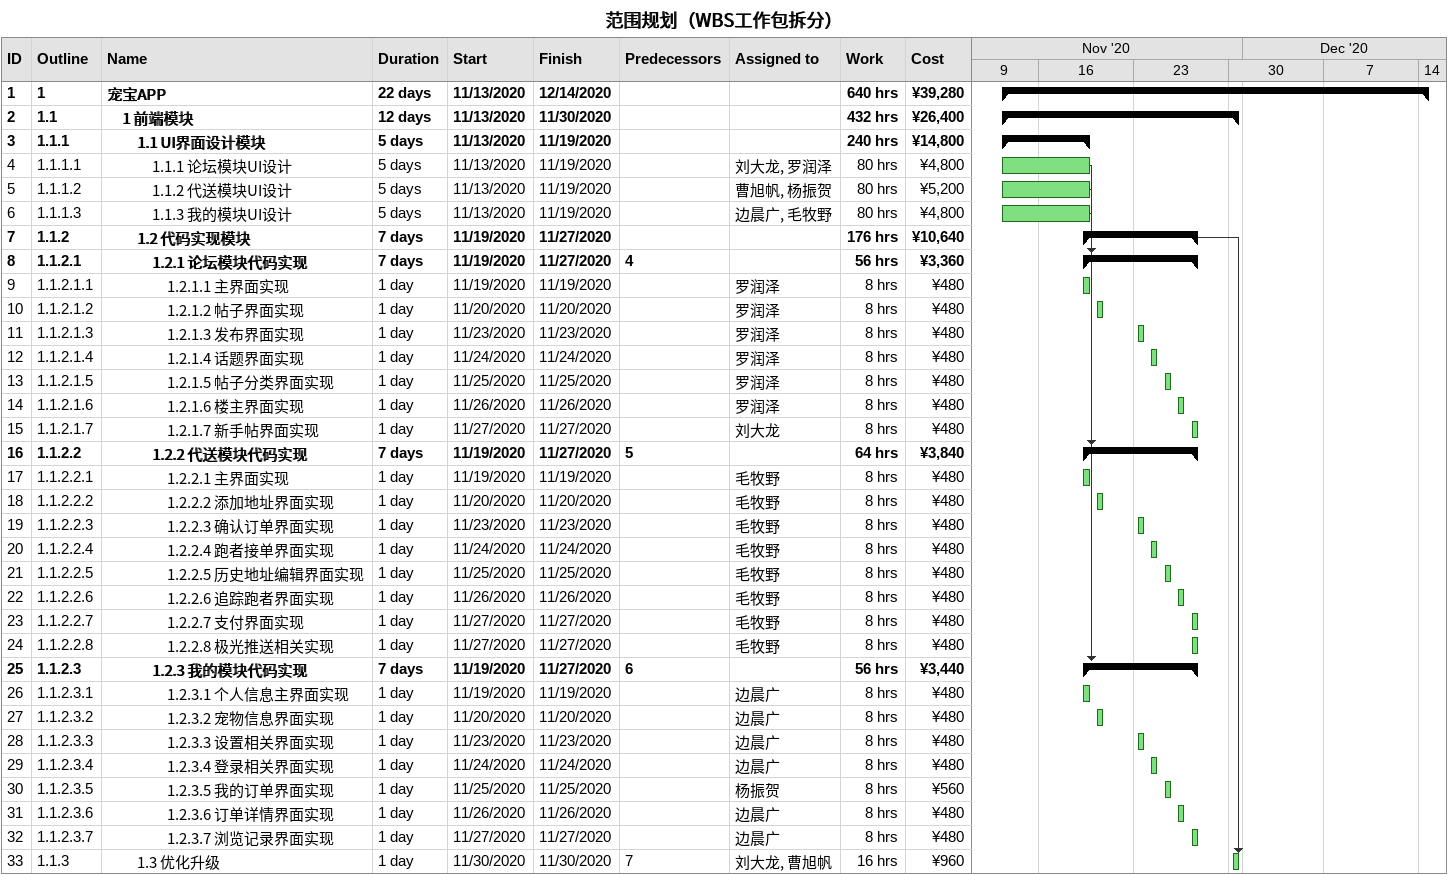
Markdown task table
范围规划（WBS工作包拆分）

| ID | WBS | Task | Duration | Start | Finish | Predecessors | Resources | Work (h) | Cost (¥) |
|---|---|---|---|---|---|---|---|---|---|
| 1 | 1 | **宠宝APP** | 22d | 2020-11-13 | 2020-12-14 |  |  | 640 | 39280 |
| 2 | 1.1 | **1 前端模块** | 12d | 2020-11-13 | 2020-11-30 |  |  | 432 | 26400 |
| 3 | 1.1.1 | **1.1 UI界面设计模块** | 5d | 2020-11-13 | 2020-11-19 |  |  | 240 | 14800 |
| 4 | 1.1.1.1 | 1.1.1 论坛模块UI设计 | 5d | 2020-11-13 | 2020-11-19 |  | 刘大龙, 罗润泽 | 80 | 4800 |
| 5 | 1.1.1.2 | 1.1.2 代送模块UI设计 | 5d | 2020-11-13 | 2020-11-19 |  | 曹旭帆, 杨振贺 | 80 | 5200 |
| 6 | 1.1.1.3 | 1.1.3 我的模块UI设计 | 5d | 2020-11-13 | 2020-11-19 |  | 边晨广, 毛牧野 | 80 | 4800 |
| 7 | 1.1.2 | **1.2 代码实现模块** | 7d | 2020-11-19 | 2020-11-27 |  |  | 176 | 10640 |
| 8 | 1.1.2.1 | **1.2.1 论坛模块代码实现** | 7d | 2020-11-19 | 2020-11-27 | 4 |  | 56 | 3360 |
| 9 | 1.1.2.1.1 | 1.2.1.1 主界面实现 | 1d | 2020-11-19 | 2020-11-19 |  | 罗润泽 | 8 | 480 |
| 10 | 1.1.2.1.2 | 1.2.1.2 帖子界面实现 | 1d | 2020-11-20 | 2020-11-20 |  | 罗润泽 | 8 | 480 |
| 11 | 1.1.2.1.3 | 1.2.1.3 发布界面实现 | 1d | 2020-11-23 | 2020-11-23 |  | 罗润泽 | 8 | 480 |
| 12 | 1.1.2.1.4 | 1.2.1.4 话题界面实现 | 1d | 2020-11-24 | 2020-11-24 |  | 罗润泽 | 8 | 480 |
| 13 | 1.1.2.1.5 | 1.2.1.5 帖子分类界面实现 | 1d | 2020-11-25 | 2020-11-25 |  | 罗润泽 | 8 | 480 |
| 14 | 1.1.2.1.6 | 1.2.1.6 楼主界面实现 | 1d | 2020-11-26 | 2020-11-26 |  | 罗润泽 | 8 | 480 |
| 15 | 1.1.2.1.7 | 1.2.1.7 新手帖界面实现 | 1d | 2020-11-27 | 2020-11-27 |  | 刘大龙 | 8 | 480 |
| 16 | 1.1.2.2 | **1.2.2 代送模块代码实现** | 7d | 2020-11-19 | 2020-11-27 | 5 |  | 64 | 3840 |
| 17 | 1.1.2.2.1 | 1.2.2.1 主界面实现 | 1d | 2020-11-19 | 2020-11-19 |  | 毛牧野 | 8 | 480 |
| 18 | 1.1.2.2.2 | 1.2.2.2 添加地址界面实现 | 1d | 2020-11-20 | 2020-11-20 |  | 毛牧野 | 8 | 480 |
| 19 | 1.1.2.2.3 | 1.2.2.3 确认订单界面实现 | 1d | 2020-11-23 | 2020-11-23 |  | 毛牧野 | 8 | 480 |
| 20 | 1.1.2.2.4 | 1.2.2.4 跑者接单界面实现 | 1d | 2020-11-24 | 2020-11-24 |  | 毛牧野 | 8 | 480 |
| 21 | 1.1.2.2.5 | 1.2.2.5 历史地址编辑界面实现 | 1d | 2020-11-25 | 2020-11-25 |  | 毛牧野 | 8 | 480 |
| 22 | 1.1.2.2.6 | 1.2.2.6 追踪跑者界面实现 | 1d | 2020-11-26 | 2020-11-26 |  | 毛牧野 | 8 | 480 |
| 23 | 1.1.2.2.7 | 1.2.2.7 支付界面实现 | 1d | 2020-11-27 | 2020-11-27 |  | 毛牧野 | 8 | 480 |
| 24 | 1.1.2.2.8 | 1.2.2.8 极光推送相关实现 | 1d | 2020-11-27 | 2020-11-27 |  | 毛牧野 | 8 | 480 |
| 25 | 1.1.2.3 | **1.2.3 我的模块代码实现** | 7d | 2020-11-19 | 2020-11-27 | 6 |  | 56 | 3440 |
| 26 | 1.1.2.3.1 | 1.2.3.1 个人信息主界面实现 | 1d | 2020-11-19 | 2020-11-19 |  | 边晨广 | 8 | 480 |
| 27 | 1.1.2.3.2 | 1.2.3.2 宠物信息界面实现 | 1d | 2020-11-20 | 2020-11-20 |  | 边晨广 | 8 | 480 |
| 28 | 1.1.2.3.3 | 1.2.3.3 设置相关界面实现 | 1d | 2020-11-23 | 2020-11-23 |  | 边晨广 | 8 | 480 |
| 29 | 1.1.2.3.4 | 1.2.3.4 登录相关界面实现 | 1d | 2020-11-24 | 2020-11-24 |  | 边晨广 | 8 | 480 |
| 30 | 1.1.2.3.5 | 1.2.3.5 我的订单界面实现 | 1d | 2020-11-25 | 2020-11-25 |  | 杨振贺 | 8 | 560 |
| 31 | 1.1.2.3.6 | 1.2.3.6 订单详情界面实现 | 1d | 2020-11-26 | 2020-11-26 |  | 边晨广 | 8 | 480 |
| 32 | 1.1.2.3.7 | 1.2.3.7 浏览记录界面实现 | 1d | 2020-11-27 | 2020-11-27 |  | 边晨广 | 8 | 480 |
| 33 | 1.1.3 | 1.3 优化升级 | 1d | 2020-11-30 | 2020-11-30 | 7 | 刘大龙, 曹旭帆 | 16 | 960 |
